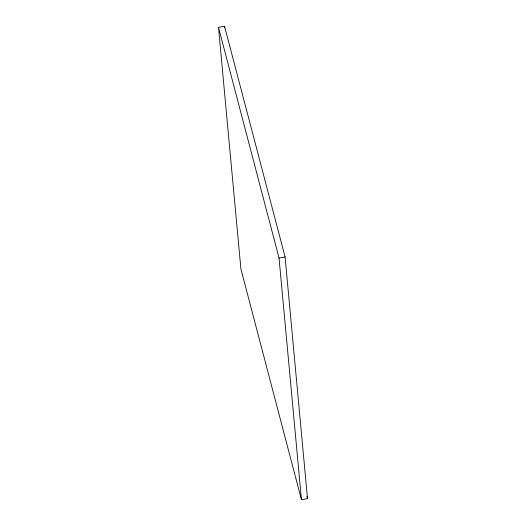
<?xml version="1.0" encoding="UTF-8"?>
<svg xmlns="http://www.w3.org/2000/svg" width="526" height="526" viewBox="0 0 526 526"><rect width="100%" height="100%" fill="white"/><g stroke="black" fill="none" stroke-linecap="round" stroke-linejoin="round"><path stroke-width="0.79" d="M218.494 27.359L224.543 26.3L285.092 256.971L307.506 498.641L301.457 499.7L240.908 269.029L218.494 27.359L279.036 258.029L301.457 499.7M279.036 258.029L285.092 256.971M306.882 496.261L307.506 498.641M224.543 26.3L224.694 27.931"/></g></svg>
